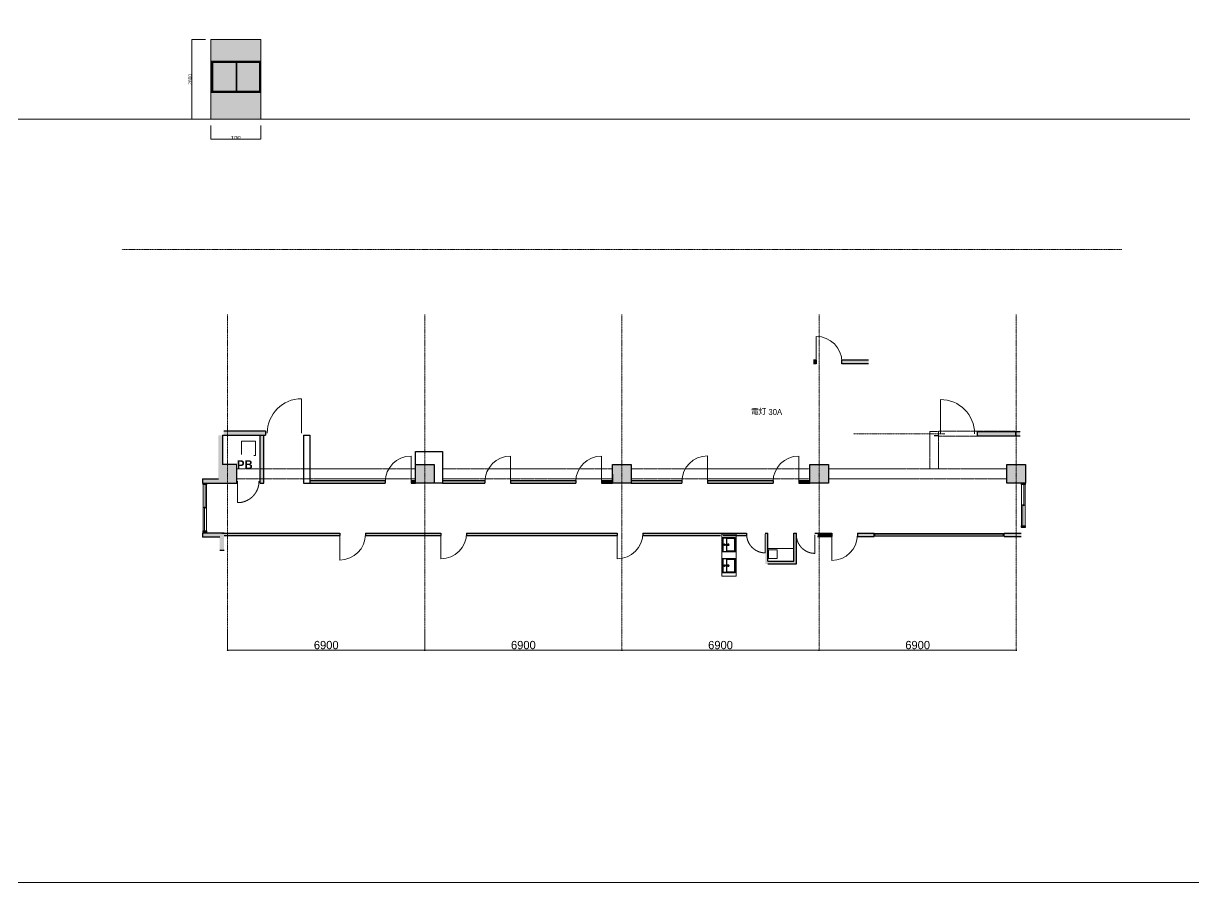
# Model space of a CAD drawing. Header units: millimetres. Extents: x -376000 to 292178, y -193032 to 188048.
# Drawn here: x -234649 to -193692, y -193032 to -162949 of the extents above; entities that cross this region are included whole.
import ezdxf

# ---------------------------------------------------------------- set-up
doc = ezdxf.new("R2010")
doc.units = ezdxf.units.MM
doc.header["$PDMODE"] = 1
doc.header["$PDSIZE"] = -2
for name, pattern in [('ラインタイプ-1', [2.116531, 1.058062, -1.058469]), ('ラインタイプ-28', [1.058161, 0.705383, -0.352778]), ('ラインタイプ-6', [5.291531, 3.175, -1.058062, 0.352704, -0.705764])]:
    doc.linetypes.add(name, pattern=pattern)
for name, color, linetype, lineweight, true_color in [('02_0.25', 1, 'Continuous', 25, 0xff0000), ('03_0.15', 7, 'Continuous', 15, 0x990099), ('04_0.10', 7, 'Continuous', 9, 0x0099ff), ('05_0.05点線', 9, 'ラインタイプ-28', 5, 0x808080), ('06一点鎖線', 7, 'ラインタイプ-6', 9, 0x9999ff), ('08_ハッチ・色', 7, 'Continuous', 5, 0x888888)]:
    doc.layers.add(name, color=color, linetype=linetype, lineweight=lineweight, true_color=true_color)
for name, color, linetype, lineweight in [('02_既存平面-内部建具・サッシ', 7, 'Continuous', 18), ('07_文字・記号', 7, 'Continuous', 9), ('_平面図（新設） (2D)', 7, 'Continuous', 5), ('_梁 (2D)', 7, 'Continuous', 5), ('一般', 7, 'Continuous', 5), ('寸法', 7, 'Continuous', 5)]:
    doc.layers.add(name, color=color, linetype=linetype, lineweight=lineweight)
doc.styles.add('Helvetica', font='')
doc.styles.add('Hiragino Kaku Gothic Pro W3', font='', dxfattribs={"bigfont": 'Hiragino Kaku Gothic Pro W3'})
doc.styles.add('Hiragino Sans W3', font='', dxfattribs={"bigfont": 'Hiragino Sans W3'})
doc.styles.add('ＭＳ Ｐゴシック (bold)', font='')
doc.styles.get('Helvetica').set_extended_font_data('Helvetica')
doc.styles.get('Hiragino Kaku Gothic Pro W3').set_extended_font_data('Hiragino Kaku Gothic Pro W3')
doc.styles.get('Hiragino Sans W3').set_extended_font_data('Hiragino Sans W3')
doc.styles.get('ＭＳ Ｐゴシック (bold)').set_extended_font_data('ＭＳ Ｐゴシック', bold=True)
doc.dimstyles.new('RGT', dxfattribs={"dimtxt": 161.781684, "dimasz": 0.999939, "dimexe": 0, "dimexo": 1, "dimgap": 0.5, "dimtad": 1, "dimdsep": 46, "dimtxsty": 'Hiragino Sans W3', "dimblk": 'DOT', "dimblk1": 'DOT', "dimblk2": 'DOT', "dimcen": 0, "dimazin": 0, "dimtfac": 1, "dimtix": 1, "dimtmove": 0, "dimatfit": 0, "dimldrblk": 'VW_FILLEDARROW', "dimfxl": 1, "dimfrac": 2, "dimtolj": 1, "dimarcsym": 0})
doc.dimstyles.new('建具表寸法', dxfattribs={"dimtxt": 161.781684, "dimasz": 0.199988, "dimexe": 0, "dimexo": 0.3, "dimgap": 0.005, "dimtad": 1, "dimdsep": 46, "dimtxsty": 'Hiragino Sans W3', "dimblk": 'DOT', "dimblk1": 'DOT', "dimblk2": 'DOT', "dimcen": 0, "dimazin": 0, "dimtfac": 1, "dimtix": 1, "dimtmove": 0, "dimatfit": 0, "dimldrblk": 'VW_FILLEDARROW', "dimfxl": 1, "dimfrac": 2, "dimtolj": 1, "dimarcsym": 0})

# ---------------------------------------------------------------- blocks, each defined once
blk = doc.blocks.new('グループ-594')
at = {"layer": '04_0.10', "linetype": 'Continuous', "lineweight": 0, "true_color": 0xdddddd}
blk.add_hatch(color=254, dxfattribs=at).paths.add_polyline_path([(-226340, -164272), (-228065, -164272), (-228065, -165372), (-226340, -165372)])
at = {"layer": '04_0.10', "linetype": 'Continuous', "lineweight": 0, "true_color": 0xe6ffe6}
for points in [[(-227202, -164322), (-228023, -164322), (-228023, -165322), (-227202, -165322)], [(-226382, -164322), (-227181, -164322), (-227181, -165322), (-226382, -165322)]]:
    blk.add_hatch(color=7, dxfattribs=at).paths.add_polyline_path(points)
at = {"layer": '04_0.10', "color": 251}
for p, q in [((-228044, -164297), (-228044, -165347)), ((-228044, -164297), (-226361, -164297)), ((-227202, -165347), (-227202, -164297)), ((-226361, -164297), (-226361, -165347)), ((-226340, -164272), (-226340, -165372)), ((-228044, -165347), (-226361, -165347))]:
    blk.add_line(p, q, dxfattribs=at)
at = {"layer": '04_0.10', "color": 251, "flags": 128}
for points in [[(-226340, -164272), (-228065, -164272), (-228065, -165372), (-226340, -165372)], [(-227202, -164322), (-228023, -164322), (-228023, -165322), (-227202, -165322)], [(-226382, -164322), (-227181, -164322), (-227181, -165322), (-226382, -165322)]]:
    blk.add_lwpolyline(points, close=True, dxfattribs=at)
blk = doc.blocks.new('_Dot')
at = {"color": 0, "linetype": 'ByBlock', "lineweight": -2}
blk.add_line((-0.5, 0), (-1, 0), dxfattribs=at)
at = {"color": 0, "linetype": 'ByBlock', "const_width": 0.5}
blk.add_lwpolyline([(-0.25, 0, 1), (0.25, 0, 1)], format="xyb", close=True, dxfattribs=at)
blk = doc.blocks.new('*D915')
at = {"layer": 'Defpoints', "color": 0}
for p in [(-228090, -166521), (-226340, -166521), (-226340, -166997)]:
    blk.add_point(p, dxfattribs=at)
at = {"layer": '寸法', "color": 0, "lineweight": -2}
for p, q in [((-228090, -166522), (-228090, -166997)), ((-226340, -166522), (-226340, -166997)), ((-228078, -166997), (-226352, -166997))]:
    blk.add_line(p, q, dxfattribs=at)
at = {"layer": '寸法', "color": 0, "lineweight": -2, "xscale": 11.999267578125, "yscale": 11.999267578125, "zscale": 11.999267578125, "rotation": 180}
blk.add_blockref('_Dot', (-228090, -166997), dxfattribs=at)
at = {"layer": '寸法', "color": 0, "lineweight": -2, "xscale": 11.999267578125, "yscale": 11.999267578125, "zscale": 11.999267578125}
blk.add_blockref('_Dot', (-226340, -166997), dxfattribs=at)
at = {"layer": '寸法', "color": 0, "insert": (-227215, -166942), "char_height": 106.1, "attachment_point": 5, "style": 'Helvetica'}
blk.add_mtext('\\A1;1750', dxfattribs=at)
blk = doc.blocks.new('VW_FILLEDARROW')
at = {"color": 0, "linetype": 'Continuous', "lineweight": 5, "transparency": 16777216, "flags": 128}
blk.add_lwpolyline([(-161.33, 43.23), (0, 0), (-161.33, -43.23)], close=True, dxfattribs=at)
blk = doc.blocks.new('*D916')
at = {"layer": 'Defpoints', "color": 0}
for p in [(-228279, -163507), (-228754, -166307), (-228279, -166307)]:
    blk.add_point(p, dxfattribs=at)
at = {"layer": '寸法', "color": 0, "lineweight": -2}
for p, q in [((-228279, -163507), (-228754, -163507)), ((-228754, -163519), (-228754, -166295)), ((-228279, -166307), (-228754, -166307))]:
    blk.add_line(p, q, dxfattribs=at)
at = {"layer": '寸法', "color": 0, "lineweight": -2, "xscale": 11.999267578125, "yscale": 11.999267578125, "zscale": 11.999267578125}
for p, rotation in [((-228754, -163507), 90), ((-228754, -166307), 270)]:
    blk.add_blockref('_Dot', p, dxfattribs=dict(at, rotation=rotation))
at = {"layer": '寸法', "color": 0, "insert": (-228818, -164907), "char_height": 121.3, "attachment_point": 5, "rotation": 90, "style": 'Hiragino Kaku Gothic Pro W3'}
blk.add_mtext('\\A1;2800', dxfattribs=at)
blk = doc.blocks.new('*D313')
at = {"layer": 'Defpoints', "color": 0}
for p in [(-227500, -184330), (-220600, -184330), (-227500, -184897)]:
    blk.add_point(p, dxfattribs=at)
at = {"layer": '寸法', "color": 0, "lineweight": -2}
for p, q in [((-227500, -184331), (-227500, -184897)), ((-220600, -184331), (-220600, -184897)), ((-220660, -184897), (-227440, -184897))]:
    blk.add_line(p, q, dxfattribs=at)
at = {"layer": '寸法', "color": 0, "lineweight": -2, "xscale": 59.99633789062499, "yscale": 59.99633789062499, "zscale": 59.99633789062499, "rotation": 180}
blk.add_blockref('_Dot', (-227500, -184897), dxfattribs=at)
at = {"layer": '寸法', "color": 0, "lineweight": -2, "xscale": 59.99633789062499, "yscale": 59.99633789062499, "zscale": 59.99633789062499}
blk.add_blockref('_Dot', (-220600, -184897), dxfattribs=at)
at = {"layer": '寸法', "color": 0, "insert": (-224050, -184717), "char_height": 291.2, "attachment_point": 5, "style": 'Hiragino Kaku Gothic Pro W3'}
blk.add_mtext('\\A1;6900', dxfattribs=at)
blk = doc.blocks.new('*D314')
at = {"layer": 'Defpoints', "color": 0}
for p in [(-220600, -184330), (-220600, -184897), (-213700, -184897)]:
    blk.add_point(p, dxfattribs=at)
at = {"layer": '寸法', "color": 0, "lineweight": -2}
for p, q in [((-220600, -184331), (-220600, -184897)), ((-213760, -184897), (-220540, -184897)), ((-213700, -184896), (-213700, -184897))]:
    blk.add_line(p, q, dxfattribs=at)
at = {"layer": '寸法', "color": 0, "lineweight": -2, "xscale": 59.99633789062499, "yscale": 59.99633789062499, "zscale": 59.99633789062499, "rotation": 180}
blk.add_blockref('_Dot', (-220600, -184897), dxfattribs=at)
at = {"layer": '寸法', "color": 0, "lineweight": -2, "xscale": 59.99633789062499, "yscale": 59.99633789062499, "zscale": 59.99633789062499}
blk.add_blockref('_Dot', (-213700, -184897), dxfattribs=at)
at = {"layer": '寸法', "color": 0, "insert": (-217150, -184717), "char_height": 291.2, "attachment_point": 5, "style": 'Hiragino Kaku Gothic Pro W3'}
blk.add_mtext('\\A1;6900', dxfattribs=at)
blk = doc.blocks.new('*D315')
at = {"layer": 'Defpoints', "color": 0}
for p in [(-213700, -184897), (-213700, -184897), (-206800, -184897)]:
    blk.add_point(p, dxfattribs=at)
at = {"layer": '寸法', "color": 0, "lineweight": -2}
for p, q in [((-213700, -184896), (-213700, -184897)), ((-206860, -184897), (-213640, -184897)), ((-206800, -184896), (-206800, -184897))]:
    blk.add_line(p, q, dxfattribs=at)
at = {"layer": '寸法', "color": 0, "lineweight": -2, "xscale": 59.99633789062499, "yscale": 59.99633789062499, "zscale": 59.99633789062499, "rotation": 180}
blk.add_blockref('_Dot', (-213700, -184897), dxfattribs=at)
at = {"layer": '寸法', "color": 0, "lineweight": -2, "xscale": 59.99633789062499, "yscale": 59.99633789062499, "zscale": 59.99633789062499}
blk.add_blockref('_Dot', (-206800, -184897), dxfattribs=at)
at = {"layer": '寸法', "color": 0, "insert": (-210250, -184717), "char_height": 291.2, "attachment_point": 5, "style": 'Hiragino Kaku Gothic Pro W3'}
blk.add_mtext('\\A1;6900', dxfattribs=at)
blk = doc.blocks.new('*D316')
at = {"layer": 'Defpoints', "color": 0}
for p in [(-206800, -184897), (-206800, -184897), (-199900, -184897)]:
    blk.add_point(p, dxfattribs=at)
at = {"layer": '寸法', "color": 0, "lineweight": -2}
for p, q in [((-206800, -184896), (-206800, -184897)), ((-199960, -184897), (-206740, -184897)), ((-199900, -184896), (-199900, -184897))]:
    blk.add_line(p, q, dxfattribs=at)
at = {"layer": '寸法', "color": 0, "lineweight": -2, "xscale": 59.99633789062499, "yscale": 59.99633789062499, "zscale": 59.99633789062499, "rotation": 180}
blk.add_blockref('_Dot', (-206800, -184897), dxfattribs=at)
at = {"layer": '寸法', "color": 0, "lineweight": -2, "xscale": 59.99633789062499, "yscale": 59.99633789062499, "zscale": 59.99633789062499}
blk.add_blockref('_Dot', (-199900, -184897), dxfattribs=at)
at = {"layer": '寸法', "color": 0, "insert": (-203350, -184717), "char_height": 291.2, "attachment_point": 5, "style": 'Hiragino Kaku Gothic Pro W3'}
blk.add_mtext('\\A1;6900', dxfattribs=at)
blk = doc.blocks.new('グループ-211')
at = {"layer": '02_0.25', "flags": 128}
for points in [[(-199710, -179092), (-199710, -179042), (-199590, -179042), (-199590, -179092)], [(-199710, -180592), (-199710, -180542), (-199590, -180542), (-199590, -180592)]]:
    blk.add_lwpolyline(points, close=True, dxfattribs=at)
at = {"layer": '03_0.15'}
for p, q in [((-199635, -179842), (-199635, -179092)), ((-199665, -180542), (-199665, -179792)), ((-199590, -179817), (-199710, -179817))]:
    blk.add_line(p, q, dxfattribs=at)
at = {"layer": '04_0.10'}
for p, q in [((-199710, -180542), (-199710, -179092)), ((-199590, -180542), (-199590, -179092))]:
    blk.add_line(p, q, dxfattribs=at)
blk = doc.blocks.new('グループ-212')
at = {"layer": '02_0.25', "flags": 128}
for points in [[(-228360, -179092), (-228360, -179042), (-228240, -179042), (-228240, -179092)], [(-228360, -180767), (-228360, -180717), (-228240, -180717), (-228240, -180767)]]:
    blk.add_lwpolyline(points, close=True, dxfattribs=at)
at = {"layer": '03_0.15'}
for p, q in [((-228285, -179929), (-228285, -179092)), ((-228240, -179904), (-228360, -179904)), ((-228315, -180717), (-228315, -179879))]:
    blk.add_line(p, q, dxfattribs=at)
at = {"layer": '04_0.10'}
for p, q in [((-228360, -180717), (-228360, -179092)), ((-228240, -180717), (-228240, -179092))]:
    blk.add_line(p, q, dxfattribs=at)
blk = doc.blocks.new('グループ-213')
at = {"layer": '03_0.15'}
blk.add_line((-224915, -176092), (-224915, -177292), dxfattribs=at)
blk.add_arc((-224915, -177292), 1200, 90, 180, dxfattribs=at)
blk = doc.blocks.new('グループ-214')
at = {"layer": '03_0.15'}
blk.add_line((-202555, -176117), (-202555, -177317), dxfattribs=at)
blk.add_arc((-202555, -177317), 1200, 0, 90, dxfattribs=at)
blk = doc.blocks.new('グループ-215')
at = {"layer": '03_0.15'}
blk.add_line((-221083, -178097), (-221083, -178997), dxfattribs=at)
blk.add_arc((-221083, -178997), 900, 90, 180, dxfattribs=at)
blk = doc.blocks.new('グループ-216')
at = {"layer": '03_0.15'}
blk.add_line((-217595, -178097), (-217595, -178997), dxfattribs=at)
blk.add_arc((-217595, -178997), 900, 90, 180, dxfattribs=at)
blk = doc.blocks.new('グループ-217')
at = {"layer": '03_0.15'}
blk.add_line((-214415, -178097), (-214415, -178997), dxfattribs=at)
blk.add_arc((-214415, -178997), 900, 90, 180, dxfattribs=at)
blk = doc.blocks.new('グループ-218')
at = {"layer": '03_0.15'}
blk.add_line((-210701, -178092), (-210701, -178992), dxfattribs=at)
blk.add_arc((-210701, -178992), 900, 90, 180, dxfattribs=at)
blk = doc.blocks.new('グループ-219')
at = {"layer": '03_0.15'}
blk.add_line((-207513, -178097), (-207513, -178997), dxfattribs=at)
blk.add_arc((-207513, -178997), 900, 90, 180, dxfattribs=at)
blk = doc.blocks.new('グループ-220')
at = {"layer": '03_0.15'}
blk.add_line((-223575, -181737), (-223575, -180837), dxfattribs=at)
blk.add_arc((-223575, -180837), 900, 270, 0, dxfattribs=at)
blk = doc.blocks.new('グループ-221')
at = {"layer": '03_0.15'}
blk.add_line((-220035, -181692), (-220035, -180792), dxfattribs=at)
blk.add_arc((-220035, -180792), 900, 270, 0, dxfattribs=at)
blk = doc.blocks.new('グループ-222')
at = {"layer": '03_0.15'}
blk.add_line((-213865, -181692), (-213865, -180792), dxfattribs=at)
blk.add_arc((-213865, -180792), 900, 270, 0, dxfattribs=at)
blk = doc.blocks.new('グループ-223')
at = {"layer": '03_0.15'}
blk.add_line((-206355, -181754), (-206355, -180854), dxfattribs=at)
blk.add_arc((-206355, -180854), 900, 270, 0, dxfattribs=at)
blk = doc.blocks.new('グループ-224')
at = {"layer": '03_0.15'}
blk.add_line((-206900, -173908), (-206900, -174808), dxfattribs=at)
blk.add_arc((-206900, -174808), 900, 0, 90, dxfattribs=at)
blk = doc.blocks.new('グループ-225')
at = {"layer": '03_0.15'}
for p, q in [((-210180, -180960), (-210180, -181444)), ((-209745, -180952), (-210172, -180952)), ((-209745, -180952), (-210172, -180952)), ((-210160, -181202), (-210160, -180982)), ((-210028, -180967), (-210145, -180967)), ((-209760, -180967), (-210028, -180967)), ((-209782, -180984), (-210011, -180984)), ((-209762, -181004), (-209762, -181401)), ((-209745, -180982), (-209745, -181422)), ((-209730, -180967), (-209730, -181437)), ((-210160, -181202), (-210160, -181422)), ((-210154, -181199), (-210130, -181199)), ((-210154, -181199), (-210154, -181205)), ((-210130, -181205), (-210154, -181205)), ((-210028, -181437), (-210145, -181437)), ((-210094, -181190), (-209982, -181190)), ((-209982, -181215), (-210094, -181215)), ((-210090, -181198), (-210038, -181198)), ((-210038, -181206), (-210090, -181206)), ((-209760, -181437), (-210028, -181437)), ((-209782, -181421), (-210011, -181421)), ((-209745, -181452), (-210172, -181452))]:
    blk.add_line(p, q, dxfattribs=at)
for centre, radius, start, end in [((-210172, -180960), 8, 90, 180), ((-210145, -180982), 15, 90, 180), ((-200045, -181202), 10000, 178.7642, 179.9284), ((-210028, -180987), 15, 89.6473, 178.7642), ((-200045, -181202), 9988, 178.8599, 179.9283), ((-210011, -181004), 20, 90, 178.8599), ((-209782, -181004), 20, 0, 90), ((-209760, -180982), 15, 0, 90), ((-209745, -180967), 15, 0, 90), ((-210145, -181422), 15, 180, 270), ((-210110, -181202), 27.5, 27.0357, 173.7371), ((-210110, -181202), 27.5, 186.2629, 332.9643), ((-210110, -181202), 20.5, 90, 270), ((-210110, -181202), 20.5, 270, 90), ((-200045, -181202), 10000, 180.0716, 181.2358), ((-210028, -181418), 15, 181.2358, 270.3527), ((-210078, -181202), 40, 354.2608, 5.7392), ((-200045, -181202), 9988, 180.0717, 181.1401), ((-210011, -181401), 20, 181.1401, 270), ((-209980, -181202), 31.5, 0, 156.6201), ((-209980, -181202), 31.5, 203.3799, 0), ((-209980, -181202), 20.5, 0, 142.4281), ((-209980, -181202), 20.5, 217.5719, 0), ((-209966, -181202), 24.8, 149.7107, 210.2893), ((-209960, -181202), 24.8, 149.7107, 210.2893), ((-210003, -181202), 24.8, 329.7107, 30.2893), ((-209782, -181401), 20, 270, 0), ((-209760, -181422), 15, 270, 0), ((-209745, -181437), 15, 270, 0), ((-210172, -181444), 8, 180, 270)]:
    blk.add_arc(centre, radius, start, end, dxfattribs=at)
blk = doc.blocks.new('グループ-226')
at = {"layer": '03_0.15'}
for p, q in [((-210180, -181691), (-210180, -182175)), ((-209745, -181683), (-210172, -181683)), ((-209745, -181683), (-210172, -181683)), ((-210160, -181933), (-210160, -181713)), ((-210028, -181698), (-210145, -181698)), ((-209760, -181698), (-210028, -181698)), ((-209782, -181715), (-210011, -181715)), ((-209762, -181735), (-209762, -182131)), ((-209745, -181713), (-209745, -182153)), ((-209730, -181698), (-209730, -182168)), ((-209745, -182183), (-210172, -182183)), ((-210160, -181933), (-210160, -182153)), ((-210154, -181930), (-210130, -181930)), ((-210154, -181930), (-210154, -181936)), ((-210130, -181936), (-210154, -181936)), ((-210028, -182168), (-210145, -182168)), ((-210094, -181920), (-209982, -181920)), ((-209982, -181945), (-210094, -181945)), ((-210090, -181929), (-210038, -181929)), ((-210038, -181937), (-210090, -181937)), ((-209760, -182168), (-210028, -182168)), ((-209782, -182151), (-210011, -182151))]:
    blk.add_line(p, q, dxfattribs=at)
for centre, radius, start, end in [((-210172, -181691), 8, 90, 180), ((-210145, -181713), 15, 90, 180), ((-200045, -181933), 10000, 178.7642, 179.9284), ((-210028, -181718), 15, 89.6473, 178.7642), ((-200045, -181933), 9988, 178.8599, 179.9283), ((-210011, -181735), 20, 90, 178.8599), ((-209782, -181735), 20, 0, 90), ((-209760, -181713), 15, 0, 90), ((-209745, -181698), 15, 0, 90), ((-210172, -182175), 8, 180, 270), ((-210145, -182153), 15, 180, 270), ((-210110, -181933), 27.5, 27.0357, 173.7371), ((-210110, -181933), 27.5, 186.2629, 332.9643), ((-210110, -181933), 20.5, 90, 270), ((-210110, -181933), 20.5, 270, 90), ((-200045, -181933), 10000, 180.0716, 181.2358), ((-210028, -182148), 15, 181.2358, 270.3527), ((-210078, -181933), 40, 354.2608, 5.7392), ((-200045, -181933), 9988, 180.0717, 181.1401), ((-210011, -182131), 20, 181.1401, 270), ((-209980, -181933), 31.5, 0, 156.6201), ((-209980, -181933), 31.5, 203.3799, 0), ((-209980, -181933), 20.5, 0, 142.4281), ((-209980, -181933), 20.5, 217.5719, 0), ((-209966, -181933), 24.8, 149.7107, 210.2893), ((-209960, -181933), 24.8, 149.7107, 210.2893), ((-210003, -181933), 24.8, 329.7107, 30.2893), ((-209782, -182131), 20, 270, 0), ((-209760, -182153), 15, 270, 0), ((-209745, -182168), 15, 270, 0)]:
    blk.add_arc(centre, radius, start, end, dxfattribs=at)
blk = doc.blocks.new('グループ-227')
at = {"layer": '03_0.15', "flags": 128}
blk.add_lwpolyline([(-210200, -182298), (-210200, -180837), (-209700, -180837), (-209700, -182298)], close=True, dxfattribs=at)
at = {"layer": '03_0.15'}
for name in ['グループ-225', 'グループ-226']:
    blk.add_blockref(name, (0, 0), dxfattribs=at)
blk = doc.blocks.new('グループ-228')
at = {"layer": '03_0.15', "flags": 128}
for points in [[(-208595, -181780), (-207695, -181780), (-207695, -181330), (-208595, -181330)], [(-208565, -181680), (-208265, -181680), (-208265, -181380), (-208565, -181380)]]:
    blk.add_lwpolyline(points, close=True, dxfattribs=at)
blk = doc.blocks.new('グループ-229')
at = {"layer": '04_0.10', "color": 7}
blk.add_blockref('グループ-228', (0, 0), dxfattribs=at)
blk = doc.blocks.new('グループ-230')
at = {"layer": '03_0.15', "transparency": 33554687}
blk.add_line((-200354, -180854), (-204847, -180854), dxfattribs=at)
at = {"layer": '03_0.15', "flags": 128}
for points in [[(-204847, -180899), (-204876, -180899), (-204876, -180809), (-204847, -180809)], [(-200325, -180899), (-200354, -180899), (-200354, -180809), (-200325, -180809)]]:
    blk.add_lwpolyline(points, close=True, dxfattribs=at)
at = {"layer": '04_0.10', "transparency": 33554687}
for p, q in [((-200354, -180809), (-204847, -180809)), ((-200354, -180899), (-204847, -180899))]:
    blk.add_line(p, q, dxfattribs=at)
blk = doc.blocks.new('グループ-231')
at = {"layer": '03_0.15'}
blk.add_line((-227152, -179729), (-227152, -178979), dxfattribs=at)
blk.add_open_spline([(-226403, -178979), (-226403, -179016), (-226406, -179053), (-226410, -179089), (-226417, -179125), (-226424, -179161), (-226435, -179197), (-226445, -179232), (-226460, -179266), (-226474, -179300), (-226491, -179333), (-226508, -179365), (-226529, -179396), (-226549, -179426), (-226573, -179455), (-226596, -179483), (-226622, -179509), (-226648, -179535), (-226677, -179559), (-226705, -179582), (-226736, -179603), (-226766, -179623), (-226799, -179640), (-226831, -179658), (-226865, -179672), (-226900, -179686), (-226935, -179697), (-226970, -179707), (-227006, -179715), (-227042, -179722), (-227079, -179725), (-227116, -179729), (-227152, -179729)], degree=2, knots=[0, 0, 0, 0.0625, 0.0625, 0.125, 0.125, 0.1875, 0.1875, 0.25, 0.25, 0.3125, 0.3125, 0.375, 0.375, 0.4375, 0.4375, 0.5, 0.5, 0.5625, 0.5625, 0.625, 0.625, 0.6875, 0.6875, 0.75, 0.75, 0.8125, 0.8125, 0.875, 0.875, 0.9375, 0.9375, 1, 1, 1], dxfattribs=at)
blk = doc.blocks.new('グループ-232')
at = {"layer": '03_0.15'}
blk.add_line((-208685, -181487), (-208685, -180837), dxfattribs=at)
blk.add_open_spline([(-208685, -181487), (-208717, -181487), (-208749, -181483), (-208780, -181480), (-208812, -181474), (-208843, -181468), (-208874, -181459), (-208904, -181449), (-208934, -181437), (-208963, -181425), (-208991, -181410), (-209020, -181395), (-209046, -181377), (-209073, -181359), (-209097, -181339), (-209122, -181319), (-209145, -181296), (-209167, -181274), (-209187, -181249), (-209208, -181224), (-209225, -181198), (-209243, -181171), (-209258, -181143), (-209273, -181115), (-209286, -181085), (-209298, -181056), (-209307, -181025), (-209316, -180995), (-209323, -180963), (-209329, -180932), (-209332, -180900), (-209335, -180868), (-209335, -180837)], degree=2, knots=[0, 0, 0, 0.0625, 0.0625, 0.125, 0.125, 0.1875, 0.1875, 0.25, 0.25, 0.3125, 0.3125, 0.375, 0.375, 0.4375, 0.4375, 0.5, 0.5, 0.5625, 0.5625, 0.625, 0.625, 0.6875, 0.6875, 0.75, 0.75, 0.8125, 0.8125, 0.875, 0.875, 0.9375, 0.9375, 1, 1, 1], dxfattribs=at)
blk = doc.blocks.new('グループ-233')
at = {"layer": '03_0.15'}
blk.add_line((-206945, -181504), (-206945, -180854), dxfattribs=at)
blk.add_open_spline([(-206945, -181504), (-206977, -181504), (-207009, -181501), (-207040, -181498), (-207072, -181492), (-207103, -181485), (-207134, -181476), (-207164, -181467), (-207194, -181455), (-207223, -181442), (-207251, -181427), (-207280, -181412), (-207306, -181394), (-207333, -181377), (-207357, -181356), (-207382, -181336), (-207405, -181314), (-207427, -181291), (-207447, -181266), (-207468, -181242), (-207485, -181215), (-207503, -181189), (-207518, -181160), (-207533, -181132), (-207546, -181103), (-207558, -181073), (-207567, -181043), (-207576, -181012), (-207583, -180981), (-207589, -180950), (-207592, -180918), (-207595, -180886), (-207595, -180854)], degree=2, knots=[0, 0, 0, 0.0625, 0.0625, 0.125, 0.125, 0.1875, 0.1875, 0.25, 0.25, 0.3125, 0.3125, 0.375, 0.375, 0.4375, 0.4375, 0.5, 0.5, 0.5625, 0.5625, 0.625, 0.625, 0.6875, 0.6875, 0.75, 0.75, 0.8125, 0.8125, 0.875, 0.875, 0.9375, 0.9375, 1, 1, 1], dxfattribs=at)
blk = doc.blocks.new('平面図（新設） (2D)')
at = {"layer": '02_0.25', "linetype": 'Continuous', "lineweight": 0}
blk.add_hatch(color=255, dxfattribs=at).paths.add_polyline_path([(-228090, -163507.171), (-226340, -163507.171), (-226340, -166307.171), (-228090, -166307.171)])
at = {"layer": '02_0.25', "color": 7, "linetype": 'Continuous', "lineweight": 5, "flags": 128}
blk.add_lwpolyline([(-228090, -163507.171), (-226340, -163507.171), (-226340, -166307.171), (-228090, -166307.171)], close=True, dxfattribs=at)
at = {"layer": '04_0.10'}
for p, q in [((-233506.688, -166307.171), (-273506.688, -166307.171)), ((-193821.067, -166307.171), (-233821.067, -166307.171))]:
    blk.add_line(p, q, dxfattribs=at)
at = {"layer": '04_0.10', "lineweight": 18, "flags": 128}
blk.add_lwpolyline([(-376000, -135500), (-60611.171, -135500), (-60611.171, -193031.518), (-376000, -193031.518)], close=True, dxfattribs=at)
at = {"layer": '02_既存平面-内部建具・サッシ', "color": 251, "transparency": 33554687}
blk.add_blockref('グループ-594', (0, 0), dxfattribs=at)
at = {"layer": '寸法'}
dim = blk.add_linear_dim(base=(-228754.379, -166307.171), p1=(-228279, -163507.171), p2=(-228279, -166307.171), angle=270, dimstyle='建具表寸法', override={"dimtxt": 121.336263, "dimasz": 11.999268, "dimgap": 0.75, "dimpost": '<>', "dimtxsty": 'Hiragino Kaku Gothic Pro W3', "dimtmove": 2}, dxfattribs=at)
dim.commit()
dim.dimension.update_dxf_attribs({"geometry": '*D916', "text_midpoint": (-228817.856, -164907.171)})
dim = blk.add_linear_dim(base=(-226340, -166996.804), p1=(-228090, -166521.425), p2=(-226340, -166521.425), dimstyle='建具表寸法', override={"dimtxt": 106.108941, "dimasz": 11.999268, "dimgap": 0.3, "dimpost": '<>', "dimtxsty": 'Helvetica', "dimtmove": 2}, dxfattribs=at)
dim.commit()
dim.dimension.update_dxf_attribs({"geometry": '*D915', "text_midpoint": (-227215, -166942.041)})
blk = doc.blocks.new('梁 (2D)')
at = {"layer": '02_0.25', "linetype": 'Continuous', "lineweight": 0, "true_color": 0xaaaaaa}
for points in [[(-227635, -177366.519), (-227635, -177216.519), (-226175, -177216.519), (-226175, -177366.519)], [(-227825, -177366.519), (-227675, -177366.519), (-227675, -178391.519), (-227825, -178391.519)], [(-227825, -178391.519), (-227175, -178391.519), (-227175, -179041.519), (-227825, -179041.519)], [(-220925, -178391.519), (-220275, -178391.519), (-220275, -179041.519), (-220925, -179041.519)], [(-214025, -178391.519), (-213375, -178391.519), (-213375, -179041.519), (-214025, -179041.519)], [(-207125, -178391.519), (-206475, -178391.519), (-206475, -179041.519), (-207125, -179041.519)], [(-200225, -178391.519), (-199575, -178391.519), (-199575, -179041.519), (-200225, -179041.519)], [(-228375, -179041.519), (-228375, -178891.519), (-227825, -178891.519), (-227825, -179041.519)], [(-228375, -180941.519), (-228375, -180791.519), (-227775, -180791.519), (-227775, -180941.519)], [(-227625, -181391.519), (-227775, -181391.519), (-227775, -180791.519), (-227625, -180791.519)]]:
    blk.add_hatch(color=253, dxfattribs=at).paths.add_polyline_path(points)
at = {"layer": '08_ハッチ・色', "linetype": 'Continuous', "lineweight": 0}
for points in [[(-226362.5, -177366.519), (-226237.5, -177366.519), (-226237.5, -179041.519), (-226362.5, -179041.519)], [(-206855, -180916.519), (-206855, -180791.519), (-206355, -180791.519), (-206355, -180916.519)], [(-205456.126, -180916.519), (-205456.126, -180791.519), (-204876.126, -180791.519), (-204876.126, -180916.519)], [(-200325, -180916.519), (-200325, -180791.519), (-199725, -180791.519), (-199725, -180916.519)]]:
    blk.add_hatch(color=120, dxfattribs=at).paths.add_polyline_path(points)
at = {"layer": '02_0.25'}
for p, q in [((-206900, -174745.547), (-207000, -174745.547)), ((-206900, -174870.547), (-207000, -174870.547)), ((-206900, -174745.547), (-206900, -174870.547)), ((-205069.5, -174745.547), (-206000, -174745.547)), ((-206000, -174870.547), (-206000, -174745.547)), ((-205069.5, -174870.547), (-206000, -174870.547)), ((-227635, -177216.519), (-226175, -177216.519)), ((-226175, -177216.519), (-226175, -177366.519)), ((-201265, -177241.519), (-199765, -177241.519)), ((-201265, -177241.519), (-201265, -177391.519)), ((-227675, -177366.519), (-226175, -177366.519)), ((-227675, -177366.519), (-227675, -178391.519)), ((-226362.5, -179041.519), (-226362.5, -177366.519)), ((-226237.5, -179041.519), (-226237.5, -177366.519)), ((-224845, -177366.519), (-224625, -177366.519)), ((-224845, -177366.519), (-224845, -179041.519)), ((-224625, -177366.519), (-224625, -179041.519)), ((-202625, -177391.519), (-202775, -177391.519)), ((-202625, -177391.519), (-202775, -177391.519)), ((-201265, -177391.519), (-199765, -177391.519)), ((-220925, -178391.519), (-220925, -177941.519)), ((-220925, -177941.519), (-219975, -177941.519)), ((-220925, -178391.519), (-220925, -177941.519)), ((-220925, -177941.519), (-219975, -177941.519)), ((-219975, -177941.519), (-219975, -179041.519)), ((-219975, -177941.519), (-219975, -179041.519)), ((-227175, -178391.519), (-227675, -178391.519)), ((-227175, -179041.519), (-227175, -178391.519)), ((-220924.613, -179041.519), (-220925, -178391.519)), ((-220925, -178391.519), (-220275, -178391.519)), ((-220275, -178391.519), (-220275, -179041.519)), ((-214024.613, -179041.519), (-214025, -178391.519)), ((-214025, -178391.519), (-213375, -178391.519)), ((-213375, -178391.519), (-213375, -179041.519)), ((-207124.613, -179041.519), (-207125, -178391.519)), ((-207125, -178391.519), (-206475, -178391.519)), ((-206475, -178391.519), (-206475, -179041.519)), ((-200224.613, -179041.519), (-200225, -178391.519)), ((-200225, -178391.519), (-199575, -178391.519)), ((-199575, -178391.519), (-199575, -179041.519)), ((-228375, -178891.519), (-228375, -179041.519)), ((-228375, -178891.519), (-227825, -178891.519)), ((-224625, -178951.519), (-221983.073, -178951.519)), ((-221983.073, -178951.519), (-221983.073, -179041.519)), ((-221081.147, -178951.519), (-220925, -178951.519)), ((-221081.147, -178951.519), (-221081.147, -179041.519)), ((-219975, -178951.519), (-218495, -178951.519)), ((-218495, -178951.519), (-218495, -179041.519)), ((-217595, -178951.519), (-217595, -179041.519)), ((-217595, -178951.519), (-215315, -178951.519)), ((-215315, -178951.519), (-215315, -179041.519)), ((-214415, -178951.519), (-214415, -179041.519)), ((-214415, -178951.519), (-214025, -178951.519)), ((-213375, -178951.519), (-211600.573, -178951.519)), ((-211600.573, -178951.375), (-211600.573, -179041.375)), ((-210700.573, -178951.231), (-210700.576, -179041.519)), ((-210700.573, -178951.231), (-208413.073, -178951.231)), ((-208413.073, -178951.231), (-208413.073, -179041.231)), ((-207513.073, -178951.519), (-207124.999, -178951.231)), ((-207513.073, -178951.519), (-207513.073, -179041.519)), ((-228375, -179041.519), (-227175, -179041.519)), ((-226362.5, -179041.519), (-226237.5, -179041.519)), ((-224845, -179041.519), (-224625, -179041.519)), ((-224625, -179041.519), (-221983.073, -179041.519)), ((-221081.147, -179041.519), (-220925, -179041.519)), ((-220275, -179041.519), (-220924.613, -179041.519)), ((-219975, -179041.519), (-220275, -179041.519)), ((-219975, -179041.519), (-220275, -179041.519)), ((-219975, -179041.519), (-218495, -179041.519)), ((-217595, -179041.519), (-215315, -179041.519)), ((-214415, -179041.519), (-214025, -179041.519)), ((-213375, -179041.519), (-214024.613, -179041.519)), ((-213375, -179041.519), (-211600.573, -179041.519)), ((-210700.576, -179041.519), (-208413.073, -179041.231)), ((-207513.073, -179041.519), (-207125, -179041.519)), ((-206475, -179041.519), (-207124.613, -179041.519)), ((-199575, -179041.519), (-200224.613, -179041.519)), ((-199725, -180586.972), (-199575, -180586.972)), ((-199725, -180591.519), (-199575, -180591.519)), ((-227625, -180791.519), (-228375, -180791.519)), ((-228375, -180791.519), (-228375, -180941.519)), ((-227775, -180941.519), (-228375, -180941.519)), ((-227700, -180791.519), (-223575, -180791.519)), ((-227625, -180881.519), (-223575, -180881.519)), ((-223575, -180791.519), (-223575, -180881.519)), ((-222675, -180791.519), (-220035, -180791.519)), ((-222675, -180791.519), (-222675, -180881.519)), ((-222675, -180881.519), (-220035, -180881.519)), ((-220035, -180791.519), (-220035, -180881.519)), ((-219135, -180791.519), (-219135, -180881.519)), ((-219135, -180791.519), (-213865, -180791.519)), ((-219135, -180881.519), (-213865, -180881.519)), ((-213865, -180791.519), (-213865, -180881.519)), ((-212965, -180791.519), (-212965, -180881.519)), ((-212965, -180791.519), (-210200, -180791.519)), ((-212965, -180881.519), (-210245, -180881.519)), ((-210245, -180791.519), (-209335, -180791.519)), ((-210155, -180881.519), (-209335, -180881.519)), ((-209335, -180791.519), (-209335, -180881.519)), ((-208685, -180791.519), (-208595, -180791.519)), ((-208595, -181779.542), (-208595, -180791.519)), ((-207685, -181779.542), (-207685, -180791.519)), ((-207685, -180791.519), (-207595, -180791.519)), ((-207595, -181869.542), (-207595, -180791.519)), ((-206945, -180791.519), (-206855, -180791.519)), ((-206855, -180791.519), (-206355, -180791.519)), ((-206855, -180916.519), (-206355, -180916.519)), ((-206355, -180791.519), (-206355, -180916.519)), ((-205456.126, -180791.519), (-205456.126, -180916.519)), ((-205456.126, -180791.519), (-204876.126, -180791.519)), ((-205456.126, -180916.519), (-204876.126, -180916.519)), ((-204876.126, -180916.519), (-204876.126, -180791.519)), ((-200325, -180916.519), (-200325, -180791.519)), ((-200325, -180791.519), (-199725, -180791.519)), ((-200325, -180916.519), (-199725, -180916.519)), ((-227775, -181391.519), (-227625, -181391.519)), ((-208595, -181779.542), (-207685, -181779.542)), ((-208595, -181869.542), (-207595, -181869.542))]:
    blk.add_line(p, q, dxfattribs=at)
at = {"layer": '02_0.25', "flags": 128}
for points in [[(-220925, -178391.519), (-220275, -178391.519), (-220275, -179041.519), (-220925, -179041.519)], [(-214025, -178391.519), (-213375, -178391.519), (-213375, -179041.519), (-214025, -179041.519)], [(-207125, -178391.519), (-206475, -178391.519), (-206475, -179041.519), (-207125, -179041.519)], [(-200225, -178391.519), (-199575, -178391.519), (-199575, -179041.519), (-200225, -179041.519)]]:
    blk.add_lwpolyline(points, close=True, dxfattribs=at)
at = {"layer": '03_0.15', "flags": 128}
blk.add_lwpolyline([(-226520, -177576.972), (-226520, -178076.972), (-227020, -178076.972), (-227020, -177576.972)], close=True, dxfattribs=at)
at = {"layer": '05_0.05点線', "color": 7, "linetype": 'ラインタイプ-1', "flags": 128}
for points in [[(-202925, -177241.519), (-202625, -177241.519), (-202625, -178541.519), (-202925, -178541.519)], [(-202625, -177406.519), (-202625, -177226.519), (-199925, -177226.519), (-199925, -177406.519)], [(-219975, -178891.519), (-219975, -178541.519), (-214025.193, -178541.519), (-214025.193, -178891.519)], [(-213375, -178891.519), (-213375, -178541.519), (-207125, -178541.519), (-207125, -178891.519)], [(-206475, -178891.519), (-206475, -178541.519), (-200225, -178541.519), (-200225, -178891.519)]]:
    blk.add_lwpolyline(points, close=True, dxfattribs=at)
at = {"layer": '06一点鎖線'}
for p, q in [((-196200, -170867.014), (-231200, -170867.014)), ((-227500, -173139.661), (-227500, -184897.086)), ((-220600, -173139.661), (-220600, -184897.086)), ((-213700, -173139.661), (-213700, -184897.086)), ((-206800, -173139.661), (-206800, -184897.086)), ((-199900, -173139.661), (-199900, -184897.086)), ((-205600, -177316.519), (-202400, -177316.519))]:
    blk.add_line(p, q, dxfattribs=at)
at = {"layer": '08_ハッチ・色', "color": 141}
for points in [[(-206900, -174870.547), (-206900, -174745.547), (-207000, -174870.547), (-207000, -174745.547)], [(-205069.5, -174870.547), (-205069.5, -174745.547), (-206000, -174870.547), (-206000, -174745.547)], [(-221983.073, -179041.519), (-221983.073, -178951.519), (-224625, -179041.519), (-224625, -178951.519)], [(-220925, -179041.519), (-220925, -178951.519), (-221081.147, -179041.519), (-221081.147, -178951.519)], [(-218495, -179041.519), (-218495, -178951.519), (-219975, -179041.519), (-219975, -178951.519)], [(-215315, -179041.519), (-215315, -178951.519), (-217595, -179041.519), (-217595, -178951.519)], [(-214025, -179041.519), (-214025, -178951.519), (-214415, -179041.519), (-214415, -178951.519)], [(-211600.573, -179041.519), (-211600.573, -178951.519), (-213375, -179041.519), (-213375, -178951.519)], [(-208413.073, -179041.231), (-208413.073, -178951.231), (-210700.573, -179041.231), (-210700.573, -178951.231)], [(-207125, -179041.519), (-207125, -178951.519), (-207513.073, -179041.519), (-207513.073, -178951.519)], [(-223575, -180881.519), (-223575, -180791.519), (-227625, -180881.519), (-227625, -180791.519)], [(-220035, -180881.519), (-220035, -180791.519), (-222675, -180881.519), (-222675, -180791.519)], [(-213865, -180881.519), (-213865, -180791.519), (-219135, -180881.519), (-219135, -180791.519)], [(-210245, -180881.519), (-210245, -180791.519), (-212965, -180881.519), (-212965, -180791.519)], [(-208685, -181871.519), (-208595, -181871.519), (-208685, -180791.519), (-208595, -180791.519)], [(-207595, -180791.519), (-207685, -180791.519), (-207595, -181871.519), (-207685, -181871.519)], [(-208595, -181779.542), (-208595, -181869.542), (-207685, -181779.542), (-207685, -181869.542)]]:
    blk.add_solid(points, dxfattribs=at)
at = {"layer": '08_ハッチ・色', "color": 253, "linetype": 'Continuous', "true_color": 0xaaaaaa}
for points in [[(-201265, -177391.519), (-199765, -177391.519), (-201265, -177241.519), (-199765, -177241.519)], [(-209335, -180881.519), (-209335, -180791.519), (-210245, -180881.519), (-210245, -180791.519)]]:
    blk.add_solid(points, dxfattribs=at)
at = {"layer": '02_0.25', "color": 7}
for name in ['グループ-212', 'グループ-211']:
    blk.add_blockref(name, (0, 0), dxfattribs=at)
at = {"layer": '02_既存平面-内部建具・サッシ', "color": 7, "transparency": 33554559}
for name in ['グループ-224', 'グループ-213', 'グループ-214', 'グループ-215', 'グループ-216', 'グループ-217', 'グループ-218', 'グループ-219', 'グループ-231', 'グループ-220', 'グループ-221', 'グループ-222', 'グループ-232', 'グループ-233', 'グループ-223']:
    blk.add_blockref(name, (0, 0), dxfattribs=at)
at = {"layer": '04_0.10', "color": 7}
for name in ['グループ-227', 'グループ-229']:
    blk.add_blockref(name, (0, 0), dxfattribs=at)
at = {"layer": '一般', "color": 7, "transparency": 33554687}
blk.add_blockref('グループ-230', (0, 0), dxfattribs=at)
at = {"layer": '寸法'}
for base, p1, p2, picture, middle in [((-227500, -184897.086), (-220600, -184330.248), (-227500, -184330.248), '*D313', (-224050, -184716.92)), ((-220600, -184897.086), (-213700, -184897.086), (-220600, -184330.248), '*D314', (-217150, -184716.92)), ((-213700, -184897.086), (-206800, -184897.086), (-213700, -184897.086), '*D315', (-210250, -184716.92)), ((-206800, -184897.086), (-199900, -184897.086), (-206800, -184897.086), '*D316', (-203350, -184716.92))]:
    dim = blk.add_linear_dim(base=base, p1=p1, p2=p2, dimstyle='RGT', override={"dimtxt": 291.207031, "dimasz": 59.996338, "dimgap": 30, "dimpost": '<>', "dimtxsty": 'Hiragino Kaku Gothic Pro W3', "dimtmove": 2}, dxfattribs=at)
    dim.commit()
    dim.dimension.update_dxf_attribs({"geometry": picture, "text_midpoint": middle})
at = {"color": 255, "linetype": 'Continuous', "lineweight": 5, "transparency": 33554687}
blk.add_wipeout([(-209218.276, -176818.123), (-208049.612, -176818.123), (-208049.612, -176421.248), (-209218.276, -176421.248)], dxfattribs=at).dxf.layer = '07_文字・記号'
at = {"layer": '07_文字・記号', "color": 1, "transparency": 33554687, "insert": (-208633.944, -176451.854), "char_height": 202.2271, "attachment_point": 2, "line_spacing_factor": 1.182242, "style": 'Hiragino Kaku Gothic Pro W3'}
blk.add_mtext('電灯 30A', dxfattribs=at)
at = {"color": 255, "linetype": 'Continuous', "lineweight": 5, "transparency": 33554687}
blk.add_wipeout([(-227173.678, -178548.639), (-226584.822, -178548.639), (-226584.822, -178049.105), (-227173.678, -178049.105)], dxfattribs=at).dxf.layer = '02_既存平面-内部建具・サッシ'
at = {"layer": '05_0.05点線', "color": 7, "linetype": 'ラインタイプ-1', "flags": 128}
blk.add_lwpolyline([(-227174.807, -178891.519), (-227174.807, -178541.519), (-220924.807, -178541.519), (-220924.807, -178891.519)], close=True, dxfattribs=at)
at = {"layer": '02_既存平面-内部建具・サッシ', "color": 7, "transparency": 33554687, "insert": (-227173.678, -178548.639), "char_height": 301.5148, "attachment_point": 7, "line_spacing_factor": 0.25, "style": 'ＭＳ Ｐゴシック (bold)'}
blk.add_mtext('PB', dxfattribs=at)

msp = doc.modelspace()

# ---------------------------------------------------------------- block references
at = {"layer": '_平面図（新設） (2D)'}
msp.add_blockref('平面図（新設） (2D)', (0, 0), dxfattribs=at)

# ---------------------------------------------------------------- next in the draw order: block references
at = {"layer": '_梁 (2D)'}
msp.add_blockref('梁 (2D)', (0, 0), dxfattribs=at)

doc.saveas('drawing.dxf')
